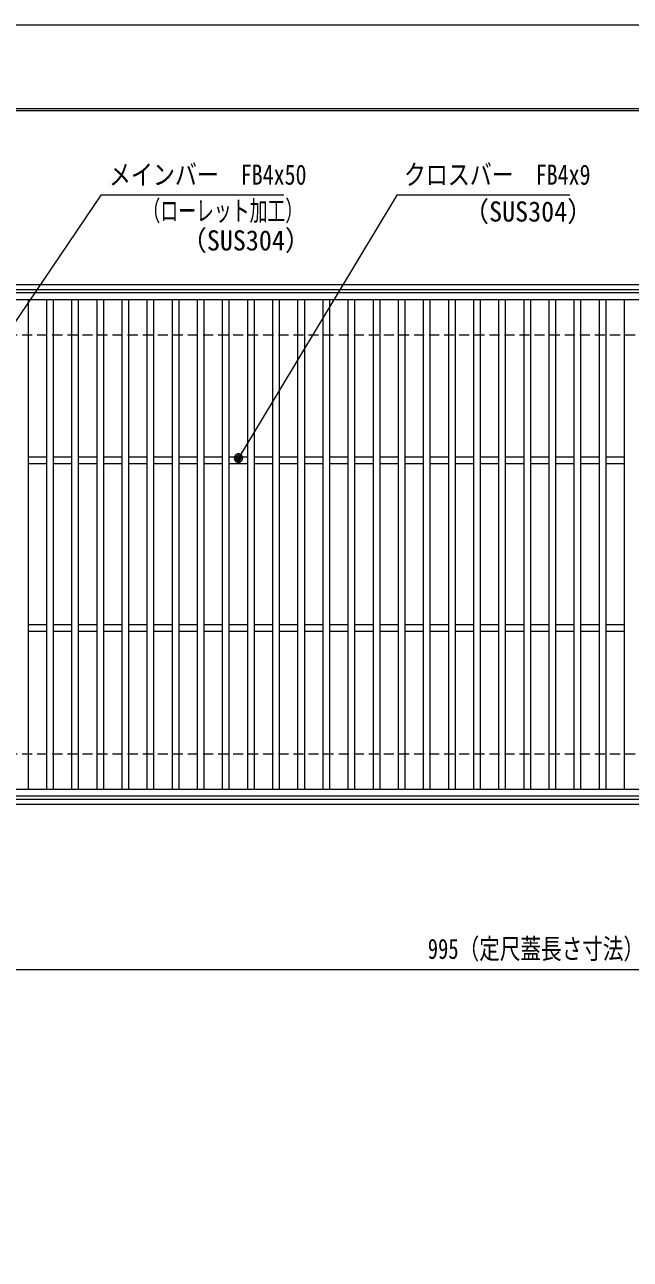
# Model space of a CAD drawing. Units: millimetres, scale not verified. Extents: x -1050 to 1050, y -742 to 742.
# Drawn here: x -593 to -231, y 6 to 742 of the extents above; entities that cross this region are included whole.
import ezdxf
from ezdxf.enums import TextEntityAlignment as Align

# ---------------------------------------------------------------- set-up
doc = ezdxf.new("R2010")
doc.units = ezdxf.units.MM
doc.header["$LTSCALE"] = 5
doc.linetypes.add('DASHED1', pattern=[1.8, 1.2, -0.6])
for name, color, linetype, lineweight in [('0-0_7-図\u3000枠', 4, 'Continuous', 9), ('0-1_寸法注釈', 2, 'Continuous', 9), ('0-2_0', 2, 'Continuous', 9), ('0-3_DEFPOINTS', 134, 'Continuous', 9), ('0-4_蓋', 5, 'Continuous', 9), ('0-9_枠', 7, 'Continuous', 9), ('0-A_溝開口', 4, 'DASHED1', 9)]:
    doc.layers.add(name, color=color, linetype=linetype, lineweight=lineweight)
doc.styles.add('ＭＳ ゴシック', font='')
doc.styles.get('ＭＳ ゴシック').set_extended_font_data('MS Gothic')

# ---------------------------------------------------------------- blocks, each defined once
blk = doc.blocks.new('_Dot')
at = {"layer": '0-2_0'}
for p, q in [((-2.5, 0), (-5, 0)), ((2.445, 0.5), (-2.445, 0.5)), ((1.997, 1.5), (-1.997, 1.5)), ((2.289, -0.995), (-2.289, -0.995)), ((1.499, -1.995), (-1.499, -1.995))]:
    blk.add_line(p, q, dxfattribs=at)
for points in [[(2.5, 0), (2.48, 0.313), (2.421, 0.622), (2.324, 0.92), (2.191, 1.204), (2.023, 1.469), (1.822, 1.711), (1.594, 1.926), (1.34, 2.111), (1.064, 2.262), (0.773, 2.378), (0.468, 2.456), (0.157, 2.495), (-0.157, 2.495), (-0.468, 2.456), (-0.773, 2.378), (-1.064, 2.262), (-1.34, 2.111), (-1.594, 1.926), (-1.822, 1.711), (-2.023, 1.469), (-2.191, 1.204), (-2.324, 0.92), (-2.421, 0.622), (-2.48, 0.313), (-2.5, 0), (0, 0)], [(-2.5, 0), (-2.48, -0.313), (-2.421, -0.622), (-2.324, -0.92), (-2.191, -1.204), (-2.023, -1.469), (-1.822, -1.711), (-1.594, -1.926), (-1.34, -2.111), (-1.064, -2.262), (-0.773, -2.378), (-0.468, -2.456), (-0.157, -2.495), (0.157, -2.495), (0.468, -2.456), (0.773, -2.378), (1.064, -2.262), (1.34, -2.111), (1.594, -1.926), (1.822, -1.711), (2.023, -1.469), (2.191, -1.204), (2.324, -0.92), (2.421, -0.622), (2.48, -0.313), (2.5, 0), (0, 0)]]:
    blk.add_lwpolyline(points, close=True, dxfattribs=at)

msp = doc.modelspace()

# ---------------------------------------------------------------- linework, layer by layer
at = {"layer": '0-0_7-図\u3000枠'}
msp.add_line((-973.75, 691.25), (998.75, 691.25), dxfattribs=at)
msp.add_lwpolyline([(-975, 692.5), (1000, 692.5), (1000, -692.5)], dxfattribs=at)
at = {"layer": '0-1_寸法注釈'}
msp.add_line((-785.45, 178.953), (199.55, 178.953), dxfattribs=at)
for points in [[(-438.147, 640.749), (-547.371, 640.749), (-620.382, 533.413)], [(-267.513, 640.749), (-370.72, 640.749), (-464.747, 484.829)]]:
    msp.add_lwpolyline(points, dxfattribs=at)
at = {"layer": '0-3_DEFPOINTS'}
msp.add_lwpolyline([(-1050, -742.5), (-1050, 742.5), (1050, 742.5), (1050, -742.5)], close=True, dxfattribs=at)
at = {"layer": '0-4_蓋'}
for p, q in [((204.55, 582.475), (-790.45, 582.475)), ((204.55, 578.475), (-790.45, 578.475)), ((-590.95, 578.475), (-590.95, 286.475)), ((-579.95, 578.475), (-579.95, 286.475)), ((-575.95, 578.475), (-575.95, 286.475)), ((-564.95, 578.475), (-564.95, 286.475)), ((-560.95, 578.475), (-560.95, 286.475)), ((-549.95, 578.475), (-549.95, 286.475)), ((-545.95, 578.475), (-545.95, 286.475)), ((-534.95, 578.475), (-534.95, 286.475)), ((-530.95, 578.475), (-530.95, 286.475)), ((-519.95, 578.475), (-519.95, 286.475)), ((-515.95, 578.475), (-515.95, 286.475)), ((-504.95, 578.475), (-504.95, 286.475)), ((-500.95, 578.475), (-500.95, 286.475)), ((-489.95, 578.475), (-489.95, 286.475)), ((-485.95, 578.475), (-485.95, 286.475)), ((-474.95, 578.475), (-474.95, 286.475)), ((-470.95, 578.475), (-470.95, 286.475)), ((-459.95, 578.475), (-459.95, 286.475)), ((-455.95, 578.475), (-455.95, 286.475)), ((-444.95, 578.475), (-444.95, 286.475)), ((-440.95, 578.475), (-440.95, 286.475)), ((-429.95, 578.475), (-429.95, 286.475)), ((-425.95, 578.475), (-425.95, 286.475)), ((-414.95, 578.475), (-414.95, 286.475)), ((-410.95, 578.475), (-410.95, 286.475)), ((-399.95, 578.475), (-399.95, 286.475)), ((-395.95, 578.475), (-395.95, 286.475)), ((-384.95, 578.475), (-384.95, 286.475)), ((-380.95, 578.475), (-380.95, 286.475)), ((-369.95, 578.475), (-369.95, 286.475)), ((-365.95, 578.475), (-365.95, 286.475)), ((-354.95, 578.475), (-354.95, 286.475)), ((-350.95, 578.475), (-350.95, 286.475)), ((-339.95, 578.475), (-339.95, 286.475)), ((-335.95, 578.475), (-335.95, 286.475)), ((-324.95, 578.475), (-324.95, 286.475)), ((-320.95, 578.475), (-320.95, 286.475)), ((-309.95, 578.475), (-309.95, 286.475)), ((-305.95, 578.475), (-305.95, 286.475)), ((-294.95, 578.475), (-294.95, 286.475)), ((-290.95, 578.475), (-290.95, 286.475)), ((-279.95, 578.475), (-279.95, 286.475)), ((-275.95, 578.475), (-275.95, 286.475)), ((-264.95, 578.475), (-264.95, 286.475)), ((-260.95, 578.475), (-260.95, 286.475)), ((-249.95, 578.475), (-249.95, 286.475)), ((-245.95, 578.475), (-245.95, 286.475)), ((-234.95, 578.475), (-234.95, 286.475)), ((-579.95, 484.475), (-590.95, 484.475)), ((-579.95, 480.475), (-590.95, 480.475)), ((-564.95, 484.475), (-575.95, 484.475)), ((-564.95, 480.475), (-575.95, 480.475)), ((-549.95, 484.475), (-560.95, 484.475)), ((-549.95, 480.475), (-560.95, 480.475)), ((-534.95, 484.475), (-545.95, 484.475)), ((-534.95, 480.475), (-545.95, 480.475)), ((-519.95, 484.475), (-530.95, 484.475)), ((-519.95, 480.475), (-530.95, 480.475)), ((-504.95, 484.475), (-515.95, 484.475)), ((-504.95, 480.475), (-515.95, 480.475)), ((-489.95, 484.475), (-500.95, 484.475)), ((-489.95, 480.475), (-500.95, 480.475)), ((-474.95, 484.475), (-485.95, 484.475)), ((-474.95, 480.475), (-485.95, 480.475)), ((-459.95, 484.475), (-470.95, 484.475)), ((-459.95, 480.475), (-470.95, 480.475)), ((-444.95, 484.475), (-455.95, 484.475)), ((-444.95, 480.475), (-455.95, 480.475)), ((-429.95, 484.475), (-440.95, 484.475)), ((-429.95, 480.475), (-440.95, 480.475)), ((-414.95, 484.475), (-425.95, 484.475)), ((-414.95, 480.475), (-425.95, 480.475)), ((-399.95, 484.475), (-410.95, 484.475)), ((-399.95, 480.475), (-410.95, 480.475)), ((-384.95, 484.475), (-395.95, 484.475)), ((-384.95, 480.475), (-395.95, 480.475)), ((-369.95, 484.475), (-380.95, 484.475)), ((-369.95, 480.475), (-380.95, 480.475)), ((-354.95, 484.475), (-365.95, 484.475)), ((-354.95, 480.475), (-365.95, 480.475)), ((-339.95, 484.475), (-350.95, 484.475)), ((-339.95, 480.475), (-350.95, 480.475)), ((-324.95, 484.475), (-335.95, 484.475)), ((-324.95, 480.475), (-335.95, 480.475)), ((-309.95, 484.475), (-320.95, 484.475)), ((-309.95, 480.475), (-320.95, 480.475)), ((-294.95, 484.475), (-305.95, 484.475)), ((-294.95, 480.475), (-305.95, 480.475)), ((-279.95, 484.475), (-290.95, 484.475)), ((-279.95, 480.475), (-290.95, 480.475)), ((-264.95, 484.475), (-275.95, 484.475)), ((-264.95, 480.475), (-275.95, 480.475)), ((-249.95, 484.475), (-260.95, 484.475)), ((-249.95, 480.475), (-260.95, 480.475)), ((-234.95, 484.475), (-245.95, 484.475)), ((-234.95, 480.475), (-245.95, 480.475)), ((-579.95, 384.475), (-590.95, 384.475)), ((-564.95, 384.475), (-575.95, 384.475)), ((-549.95, 384.475), (-560.95, 384.475)), ((-534.95, 384.475), (-545.95, 384.475)), ((-519.95, 384.475), (-530.95, 384.475)), ((-504.95, 384.475), (-515.95, 384.475)), ((-489.95, 384.475), (-500.95, 384.475)), ((-474.95, 384.475), (-485.95, 384.475)), ((-459.95, 384.475), (-470.95, 384.475)), ((-444.95, 384.475), (-455.95, 384.475)), ((-429.95, 384.475), (-440.95, 384.475)), ((-414.95, 384.475), (-425.95, 384.475)), ((-399.95, 384.475), (-410.95, 384.475)), ((-384.95, 384.475), (-395.95, 384.475)), ((-369.95, 384.475), (-380.95, 384.475)), ((-354.95, 384.475), (-365.95, 384.475)), ((-339.95, 384.475), (-350.95, 384.475)), ((-324.95, 384.475), (-335.95, 384.475)), ((-309.95, 384.475), (-320.95, 384.475)), ((-294.95, 384.475), (-305.95, 384.475)), ((-279.95, 384.475), (-290.95, 384.475)), ((-264.95, 384.475), (-275.95, 384.475)), ((-249.95, 384.475), (-260.95, 384.475)), ((-234.95, 384.475), (-245.95, 384.475)), ((-579.95, 380.475), (-590.95, 380.475)), ((-564.95, 380.475), (-575.95, 380.475)), ((-549.95, 380.475), (-560.95, 380.475)), ((-534.95, 380.475), (-545.95, 380.475)), ((-519.95, 380.475), (-530.95, 380.475)), ((-504.95, 380.475), (-515.95, 380.475)), ((-489.95, 380.475), (-500.95, 380.475)), ((-474.95, 380.475), (-485.95, 380.475)), ((-459.95, 380.475), (-470.95, 380.475)), ((-444.95, 380.475), (-455.95, 380.475)), ((-429.95, 380.475), (-440.95, 380.475)), ((-414.95, 380.475), (-425.95, 380.475)), ((-399.95, 380.475), (-410.95, 380.475)), ((-384.95, 380.475), (-395.95, 380.475)), ((-369.95, 380.475), (-380.95, 380.475)), ((-354.95, 380.475), (-365.95, 380.475)), ((-339.95, 380.475), (-350.95, 380.475)), ((-324.95, 380.475), (-335.95, 380.475)), ((-309.95, 380.475), (-320.95, 380.475)), ((-294.95, 380.475), (-305.95, 380.475)), ((-279.95, 380.475), (-290.95, 380.475)), ((-264.95, 380.475), (-275.95, 380.475)), ((-249.95, 380.475), (-260.95, 380.475)), ((-234.95, 380.475), (-245.95, 380.475)), ((-790.45, 286.475), (204.55, 286.475)), ((-790.45, 282.475), (204.55, 282.475))]:
    msp.add_line(p, q, dxfattribs=at)
at = {"layer": '0-9_枠'}
for p, q in [((-795.45, 587.475), (409.55, 587.475)), ((-792.45, 584.475), (407.714, 584.475)), ((-792.45, 280.475), (411.386, 280.475)), ((-795.45, 277.475), (409.55, 277.475))]:
    msp.add_line(p, q, dxfattribs=at)
at = {"layer": '0-A_溝開口'}
for p, q in [((-765.45, 557.475), (204.55, 557.475)), ((-765.45, 307.475), (204.55, 307.475))]:
    msp.add_line(p, q, dxfattribs=at)

# ---------------------------------------------------------------- block references
at = {"layer": '0-1_寸法注釈', "rotation": 238.63944}
msp.add_blockref('_Dot', (-465.268, 483.975), dxfattribs=at)

# ---------------------------------------------------------------- texts
at = {"layer": '0-1_寸法注釈', "color": 7, "style": 'ＭＳ ゴシック'}
for s, height, width, p in [('メインバー\u3000FB4x50', 12.02, 0.8, (-542.594, 643.436)), ('クロスバー\u3000FB4x9', 12.03, 0.8, (-366.554, 643.436)), ('（ローレット加工）', 12.02, 0.65, (-522.589, 621.881)), ('（SUS304）', 12.02, 0.95, (-331.192, 621.45)), ('（SUS304）', 12.02, 0.95, (-499.742, 604.216)), ('995（定尺蓋長さ寸法）', 12.03, 0.75, (-352.249, 181.64))]:
    msp.add_text(s, height=height, dxfattribs=dict(at, width=width)).set_placement(p, align=Align.BOTTOM_LEFT)

doc.saveas('drawing.dxf')
